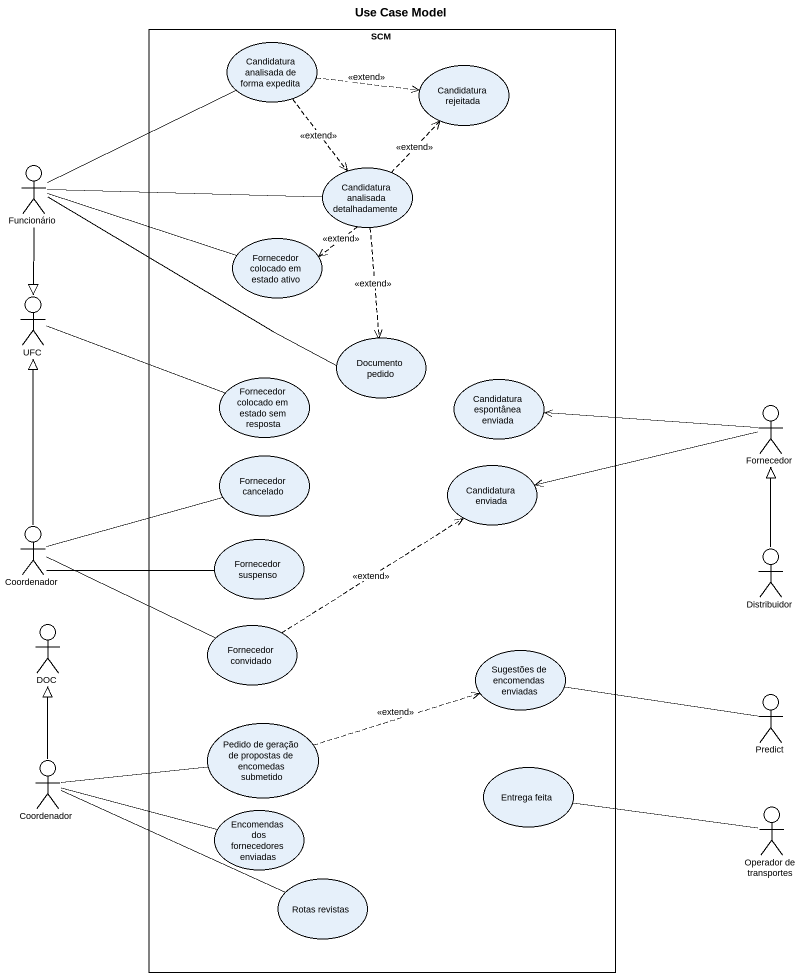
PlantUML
@startuml
title Use Case Model
rectangle SCM {
  usecase "Candidatura analisada de forma expedita" as Candidatura_analisada_de
  usecase "Candidatura rejeitada" as Candidatura_rejeitada
  usecase "Candidatura analisada detalhadamente" as Candidatura_analisada
  usecase "Fornecedor colocado em estado ativo" as Fornecedor_colocado_em
  usecase "Documento pedido" as Documento_pedido
  usecase "Fornecedor colocado em estado sem resposta" as Fornecedor_colocado_em_2
  usecase "Candidatura espontânea enviada" as Candidatura_espontânea
  usecase "Fornecedor cancelado" as Fornecedor_cancelado
  usecase "Candidatura enviada" as Candidatura_enviada
  usecase "Fornecedor suspenso" as Fornecedor_suspenso
  usecase "Fornecedor convidado" as Fornecedor_convidado
  usecase "Sugestões de encomendas enviadas" as Sugestões_de_encomendas
  usecase "Pedido de geração de propostas de encomedas submetido" as Pedido_de_geração_de
  usecase "Entrega feita" as Entrega_feita
  usecase "Encomendas dos fornecedores enviadas" as Encomendas_dos_fornecedores
  usecase "Rotas revistas" as Rotas_revistas
}
actor Funcionário
actor UFC
actor Fornecedor
actor Coordenador
actor Distribuidor
actor DOC
actor Predict
actor "Coordenador" as Coordenador_2
actor "Operador de transportes" as Operador_de_transportes
Candidatura_analisada_de .right.> Candidatura_rejeitada : <<extend>>
Candidatura_analisada_de ..> Candidatura_analisada : <<extend>>
Funcionário -right- Candidatura_analisada_de
Funcionário -right- Candidatura_analisada
Funcionário -right- Fornecedor_colocado_em
Funcionário --|> UFC
Funcionário -right- Documento_pedido
Candidatura_analisada .up.> Candidatura_rejeitada : <<extend>>
Candidatura_analisada ..> Fornecedor_colocado_em : <<extend>>
Candidatura_analisada ..> Documento_pedido : <<extend>>
UFC -right- Fornecedor_colocado_em_2
Fornecedor -left-> Candidatura_espontânea
Fornecedor -left-> Candidatura_enviada
Coordenador -up-|> UFC
Coordenador -right- Fornecedor_cancelado
Coordenador -right- Fornecedor_suspenso
Coordenador -right- Fornecedor_convidado
Distribuidor -up-|> Fornecedor
Fornecedor_convidado .up.> Candidatura_enviada : <<extend>>
Sugestões_de_encomendas -right- Predict
Pedido_de_geração_de .right.> Sugestões_de_encomendas : <<extend>>
Coordenador_2 -up-|> DOC
Coordenador_2 -right- Pedido_de_geração_de
Coordenador_2 -right- Encomendas_dos_fornecedores
Coordenador_2 -right- Rotas_revistas
Operador_de_transportes -left- Entrega_feita
@enduml
